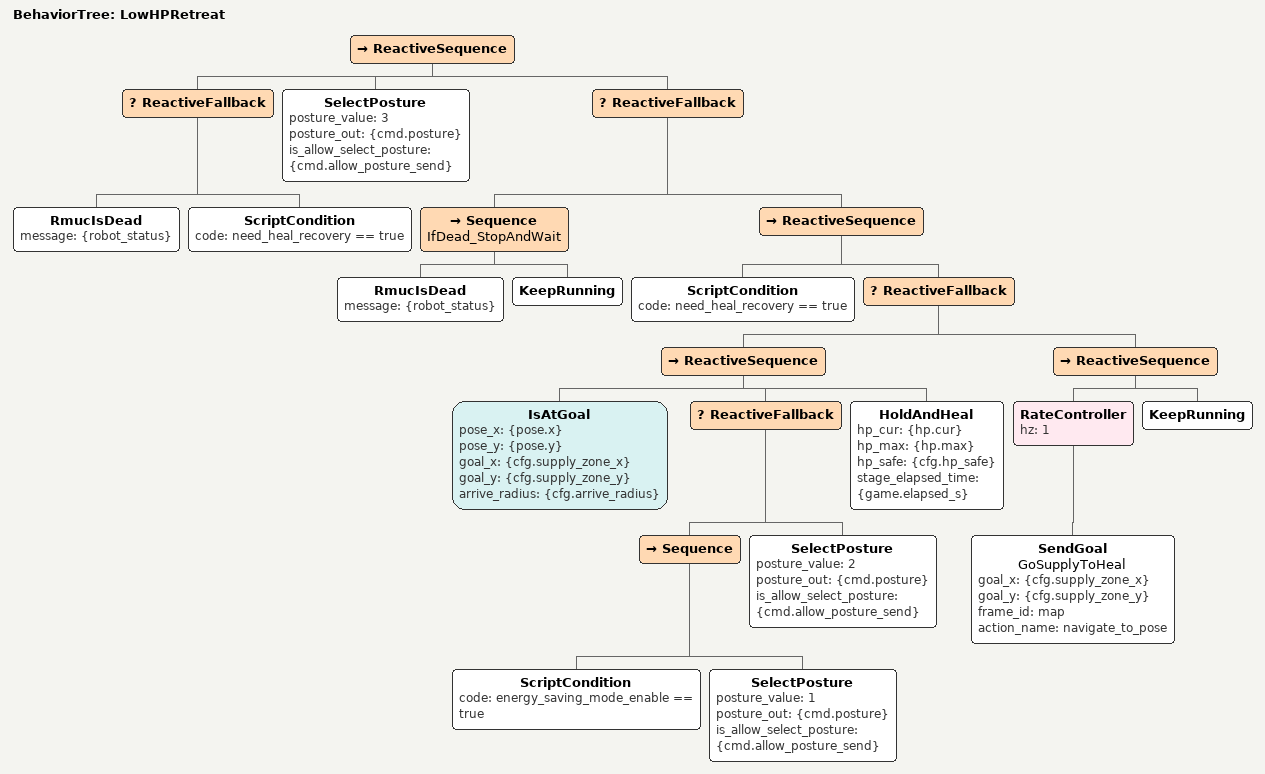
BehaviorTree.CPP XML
<?xml version="1.0" encoding="UTF-8"?>
<root BTCPP_format="4">

    <BehaviorTree ID="LowHPRetreat">
        <ReactiveSequence>
            <ReactiveFallback>
                <RmucIsDead message="{robot_status}"/>
                <ScriptCondition code="need_heal_recovery == true"/>
            </ReactiveFallback>

            <!-- 低血量/死亡 → 移动姿态(3)，加速撤退 -->
            <SelectPosture posture_value="3"
                           posture_out="{cmd.posture}"
                           is_allow_select_posture="{cmd.allow_posture_send}"/>

        <ReactiveFallback>

            <!-- A. 死亡：停车等待复活读条结束（返回 RUNNING 阻塞后续所有子树） -->
            <Sequence name="IfDead_StopAndWait">
                <RmucIsDead message="{robot_status}"/>
                <!-- 底盘旋转/云台由全局 GlobalRobotControl 控制 -->
                <KeepRunning/>
            </Sequence>

            <!-- B. 回血恢复锁存态：导航到补给区回血，直到 hp_safe 才释放 -->
            <ReactiveSequence>
                <ScriptCondition code="need_heal_recovery == true"/>

                <ReactiveFallback>
                    <!-- 分支B1：已在补给区 → 原地等待回血到安全线 -->
                    <ReactiveSequence>
                        <IsAtGoal pose_x="{pose.x}" pose_y="{pose.y}"
                                  goal_x="{cfg.supply_zone_x}" goal_y="{cfg.supply_zone_y}"
                                  arrive_radius="{cfg.arrive_radius}"/>
                        <ReactiveFallback>
                            <Sequence>
                                <ScriptCondition code="energy_saving_mode_enable == true"/>
                                <SelectPosture posture_value="1"
                                               posture_out="{cmd.posture}"
                                               is_allow_select_posture="{cmd.allow_posture_send}"/>
                            </Sequence>
                            <SelectPosture posture_value="2"
                                           posture_out="{cmd.posture}"
                                           is_allow_select_posture="{cmd.allow_posture_send}"/>
                        </ReactiveFallback>
                        <HoldAndHeal hp_cur="{hp.cur}" hp_max="{hp.max}" hp_safe="{cfg.hp_safe}"
                                     stage_elapsed_time="{game.elapsed_s}"/>
                    </ReactiveSequence>

                    <!-- 分支B2：不在补给区 → 导航到补给区 -->
                    <ReactiveSequence>
                        <RateController hz="1">
                            <SendGoal name="GoSupplyToHeal"
                                      goal_x="{cfg.supply_zone_x}" goal_y="{cfg.supply_zone_y}"
                                      frame_id="map" action_name="navigate_to_pose"/>
                        </RateController>
                        <KeepRunning/>
                    </ReactiveSequence>
                </ReactiveFallback>
            </ReactiveSequence>

        </ReactiveFallback>
        </ReactiveSequence>
    </BehaviorTree>

</root>
